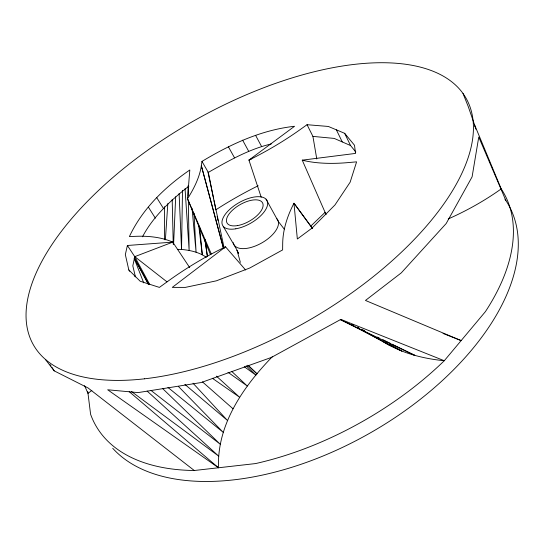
<?xml version="1.0" encoding="UTF-8"?>
<svg xmlns="http://www.w3.org/2000/svg" width="545" height="545" viewBox="0 0 545 545"><rect width="100%" height="100%" fill="white"/><g stroke="black" fill="none" stroke-linecap="round" stroke-linejoin="round"><path stroke-width="0.82" d="M182.507 190.321L181.54 249.453C190.219 250.23 199.116 252.178 206.323 257.308M463.012 93.481L468.25 106.568L474.382 124.355L501.216 188.89A234.8 128.593 -29.7 0 1 485.391 311.651L444.284 360.729L340.87 319.384L271.41 357.431L201.159 382.542L138.069 392.598L107.678 389.777L218.497 467.767C216.917 424.282 243.615 386.235 272.623 356.41M173.589 244.215L175.681 196.765M165.38 239.814L167.819 203.598M261.198 197.188L248.929 160.094L294.532 126.283C261.293 129.948 230.31 144.323 201.963 161.415L201.337 165.673A153.99 60.148 -33.3 0 1 187.514 198.755L210.52 254.658M189.694 267.615L172.751 242.13L127.387 245.482L134.751 256.654L132.817 265.851L135.323 276.485M127.387 245.482L125.336 254.597L128.818 269.939L129.717 271.287M142.497 236.803C153.213 216.345 170.871 200.213 188.877 186.172M211.31 253.984L187.514 198.755L189.81 169.992C164.89 187.03 142.34 208.946 129.39 236.571L135.712 236.326A191.881 88.31 -37 0 1 172.751 242.13L134.751 256.654L149.671 284.388M325.181 212.264L311.25 225.657M91.86 390.39L87.997 393.388L84.564 385.656M245.597 269.993L225.528 246.824L172.274 287.392L185.375 287.385L216.351 280.832L249.774 268.004L282.63 249.917L282.692 243.942A209.307 107.331 -22.4 0 1 293.98 203.231L312.128 227.905M326.087 214.648L302.25 160.162L355.538 153.417L354.502 145.249L344.658 133.321L328.349 126.46L307.046 124.71L299.988 129.717A144.595 54.623 -28.7 0 1 248.929 160.094L251.272 159.079M213.654 198.932L208.313 172.39C228.335 160.993 248.663 149.255 271.308 143.928M87.786 391.712L90.599 414.282A234.8 128.593 -29.7 0 0 194.272 470.505L255.53 463.577A234.8 128.593 -29.7 0 0 444.284 360.729A187.425 106.193 -20.2 0 1 383.108 341.558M177.452 249.378L181.54 249.453L179.101 193.441M307.046 124.71L312.919 136.393L334.201 138.416L350.558 145.542L355.783 151.96M443.037 333.445L461.152 340.591L365.463 300.452L401.304 272.854L446.192 223.511L472.099 176.846L478.755 137.047L505.883 200.546M340.284 319.704L414.786 355.347L391.991 344.174M351.723 324.432L354.005 325.549M357.043 327.041L358.562 327.783M361.601 329.275L364.639 330.76M377.556 337.096L379.075 337.839M382.876 339.705L390.472 343.425M45.351 359.366L54.2 370.866L88.058 387.958L194.272 470.505M340.897 319.67L401.924 351.062L389.253 344.208M386.269 342.594L387.761 343.398M357.758 327.749L359.244 328.567M363.699 331.033L390.438 345.83M212.373 378.284L239.609 397.244L216.44 376.139M228.001 372.29L247.28 386.017L231.809 371.486M244.276 366.703L255.925 375.164L246.183 365.77M131.413 391.48L218.668 456.104L147.136 391.078M151.094 390.513L220.275 444.27L162.451 388.387M134.751 256.654L166.94 281.813M167.955 387.434L223.246 432.369L178.331 386.364M184.871 384.382L227.51 420.502L193.025 383.203M129.185 391.644L218.497 467.767M202.502 381.929L232.994 408.764M247.791 365.239L257.049 373.897L248.5 365.627M128.818 269.939L140.235 281.274L159.406 287.399L167.683 281.418A221.604 127.598 -32.7 0 1 225.528 246.824M207.958 172.002L224.233 248.425M284.19 229.077L279.02 222.346M312.51 228.539L293.98 203.231L297.338 239.003L311.883 228.219L334.964 204.954L350.135 182.214L356.6 161.851L348.357 162.573A167.955 69.229 -24.2 0 1 302.25 160.162M134.458 275.538L135.364 276.901M50.106 364.578L51.012 365.974M51.925 367.371L54.2 370.866M148.451 207.223L155.352 218.177M156.626 197.46L163.405 208.381M223.239 226.345L236.625 249.385L238.39 253.33L237.061 250.312L240.365 262.37M201.963 161.415L208.313 172.39M228.375 146.769L234.554 157.852M266.049 199.177L278.325 221.447M148.717 284.211L134.37 258.221L148.288 284.299M242.62 140.16L248.711 151.319M255.605 135.358L261.641 146.598M336.381 129.833L342.253 141.925M344.658 133.321L350.558 145.542M134.165 258.316L143.696 282.862M475.84 129.192L474.382 124.355L474.552 126.031M223.443 247.859L201.337 165.673L223.457 248.527M213.987 200.587L215.827 209.716M217.162 216.345L217.993 220.493M312.919 136.393L316.774 158.983M204.866 239.691L207.413 256.484L205.056 239.718M198.734 225.323L202.284 254.76L199.627 226.802M192.051 208.333L196.077 252.178L194.006 213.143M185.048 188.672L189.135 250.414L188.338 200.233M172.179 199.49L173.249 244.228M188.107 185.777L188.27 195.982M164.399 206.698L164.624 239.752M276.805 218.668A25.145 12.147 -29.7 0 1 261.232 243.234A25.145 12.147 -29.7 0 1 233.294 242.668M501.216 188.89A151.183 71.851 -24.3 0 1 448.249 218.94M215.766 209.866A234.8 128.593 -29.7 0 1 258.16 185.77M504.956 199.163A233.062 130.064 -29.7 0 1 387.223 422.702A233.062 130.064 -29.7 0 1 112.726 448.283M144.548 378.809A249.017 115.186 -29.7 0 0 473.305 123.47A249.017 115.186 -29.7 0 0 131.331 162.41A249.017 115.186 -29.7 0 0 144.548 378.809M237.491 225.596A20.41 9.476 -29.7 0 0 262.99 204.041A20.41 9.476 -29.7 0 0 233.832 208.98A20.41 9.476 -29.7 0 0 237.491 225.596M235.822 228.805A25.458 11.82 -29.7 0 0 267.527 201.882A25.458 11.82 -29.7 0 0 231.094 208.163A25.458 11.82 -29.7 0 0 235.822 228.805"/></g></svg>
